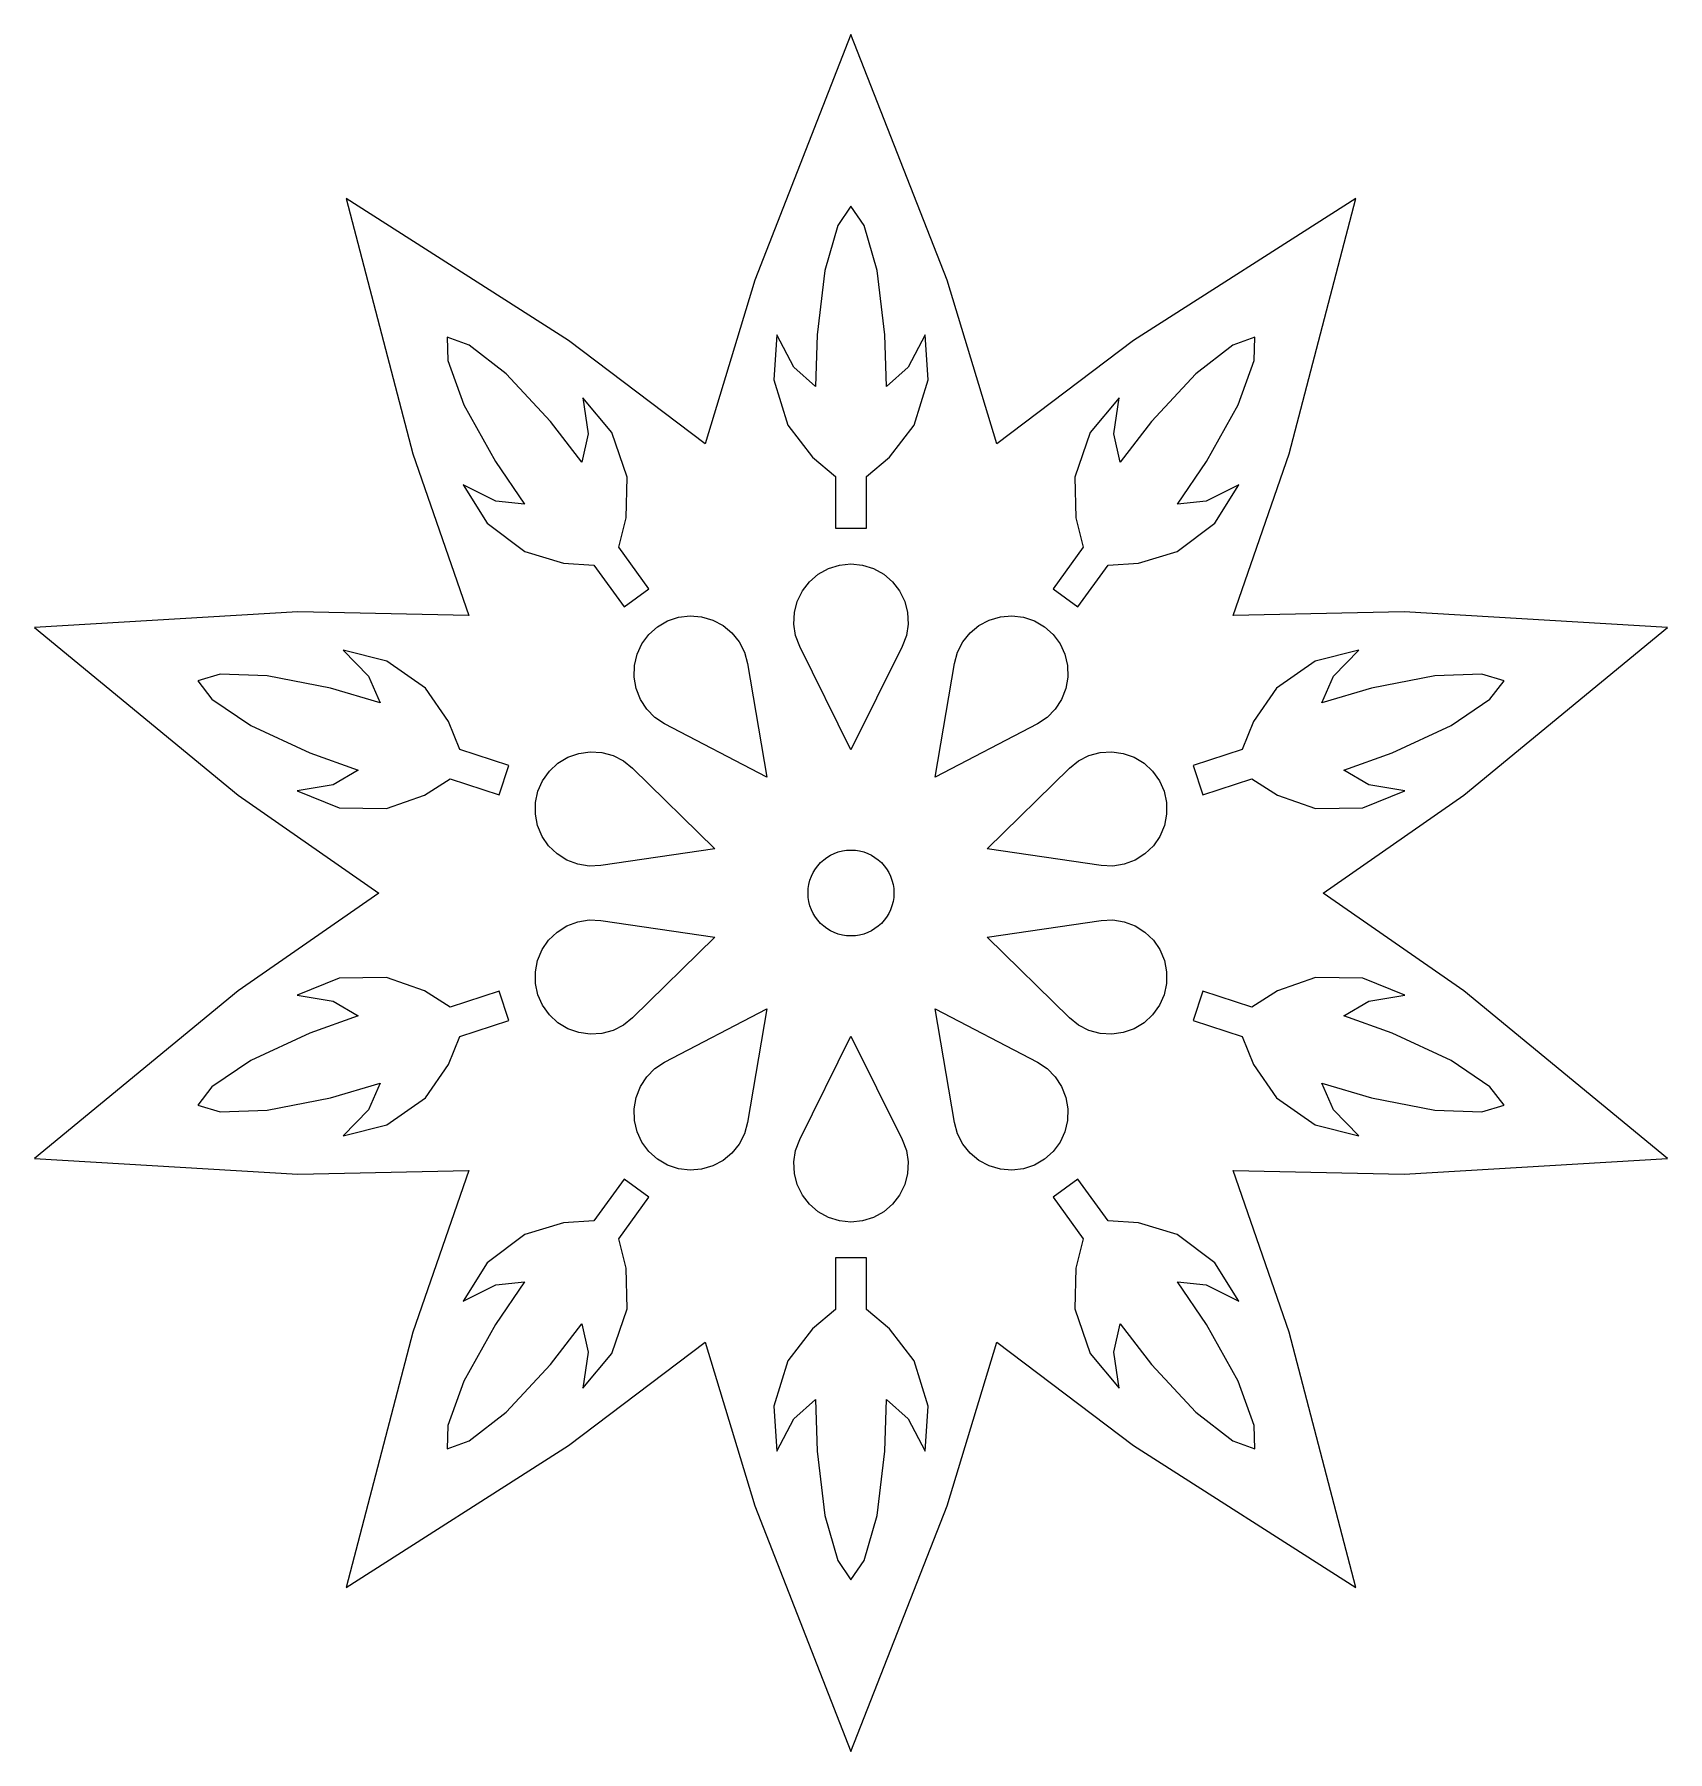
# Model space of a CAD drawing. Header units: metres. Extents: x 10 to 1151, y -1210 to -10.
import ezdxf

# ---------------------------------------------------------------- set-up
doc = ezdxf.new("R2010")
doc.units = ezdxf.units.M

msp = doc.modelspace()

# ---------------------------------------------------------------- linework, layer by layer
at = {"layer": 'CONTOUR'}
msp.add_lwpolyline([(478.66, -923.85), (513.33, -1038.31), (580.63, -1210), (647.94, -1038.31), (682.61, -923.85), (777.94, -996.07), (933.31, -1095.41), (886.84, -916.95), (847.61, -803.97), (967.18, -806.36), (1151.27, -795.41), (1008.78, -678.35), (910.63, -610), (1008.78, -541.65), (1151.27, -424.59), (967.18, -413.64), (847.61, -416.03), (886.84, -303.05), (933.31, -124.59), (777.94, -223.93), (682.61, -296.15), (647.94, -181.69), (580.63, -10), (513.33, -181.69), (478.66, -296.15), (383.33, -223.93), (227.96, -124.59), (274.43, -303.05), (313.66, -416.03), (194.09, -413.64), (10, -424.59), (152.49, -541.65), (250.63, -610), (152.49, -678.35), (10, -795.41), (194.09, -806.36), (313.66, -803.97), (274.43, -916.95), (227.96, -1095.41), (383.33, -996.07)], close=True, dxfattribs=at)
at = {"layer": 'HOLES'}
for points in [[(591.41, -355), (591.41, -319), (607.58, -305.5), (624.83, -283), (634.53, -251.5), (632.38, -220), (620.52, -242.5), (605.43, -256), (604.35, -220), (598.96, -175), (589.8, -143.5), (580.63, -130), (571.47, -143.5), (562.31, -175), (556.92, -220), (555.84, -256), (540.75, -242.5), (528.89, -220), (526.74, -251.5), (536.44, -283), (553.69, -305.5), (569.85, -319), (569.85, -355)], [(439.47, -397.36), (418.31, -368.24), (423.46, -347.81), (424.18, -319.47), (413.52, -288.29), (393.26, -264.07), (396.89, -289.24), (392.62, -309.04), (370.58, -280.54), (339.77, -247.31), (313.84, -227.21), (298.5, -221.67), (299.02, -237.98), (310.12, -268.85), (332.21, -308.42), (352.5, -338.18), (332.36, -336.13), (309.54, -324.9), (326.31, -351.65), (352.67, -371.43), (379.85, -379.49), (400.87, -380.91), (422.03, -410.04)], [(739.24, -410.04), (760.4, -380.91), (781.42, -379.49), (808.59, -371.43), (834.96, -351.65), (851.73, -324.9), (828.91, -336.13), (808.77, -338.18), (829.06, -308.42), (851.15, -268.85), (862.25, -237.98), (862.77, -221.67), (847.42, -227.21), (821.5, -247.31), (790.68, -280.54), (768.65, -309.04), (764.38, -289.24), (768.01, -264.07), (747.75, -288.29), (737.08, -319.47), (737.81, -347.81), (742.96, -368.24), (721.8, -397.36)], [(580.63, -510), (544.8, -437.78), (541.95, -430.18), (540.69, -422.17), (541.08, -414.07), (543.09, -406.21), (546.64, -398.92), (551.59, -392.49), (557.74, -387.2), (564.83, -383.26), (572.56, -380.82), (580.63, -380), (588.7, -380.82), (596.44, -383.26), (603.53, -387.2), (609.68, -392.49), (614.63, -398.92), (618.18, -406.21), (620.19, -414.07), (620.57, -422.17), (619.32, -430.18), (616.47, -437.78)], [(521.86, -529.1), (450.42, -491.73), (443.65, -487.26), (437.92, -481.52), (433.47, -474.74), (430.47, -467.2), (429.06, -459.21), (429.29, -451.1), (431.15, -443.21), (434.57, -435.85), (439.4, -429.33), (445.44, -423.93), (452.46, -419.85), (460.15, -417.27), (468.2, -416.29), (476.28, -416.96), (484.06, -419.25), (491.23, -423.06), (497.47, -428.24), (502.54, -434.57), (506.23, -441.79), (508.39, -449.61)], [(639.41, -529.1), (652.87, -449.61), (655.03, -441.79), (658.72, -434.57), (663.8, -428.24), (670.04, -423.06), (677.2, -419.25), (684.99, -416.96), (693.07, -416.29), (701.12, -417.27), (708.81, -419.85), (715.82, -423.93), (721.87, -429.33), (726.7, -435.85), (730.11, -443.21), (731.98, -451.1), (732.21, -459.21), (730.8, -467.2), (727.8, -474.74), (723.35, -481.52), (717.62, -487.26), (710.85, -491.73)], [(341.45, -520.95), (307.21, -509.82), (299.36, -490.27), (283.3, -466.92), (256.34, -447.96), (225.71, -440.27), (243.45, -458.5), (251.62, -477.03), (217.05, -466.93), (172.59, -458.15), (139.8, -457.13), (124.13, -461.67), (134.13, -474.56), (161.26, -493.01), (202.39, -512.04), (236.3, -524.19), (218.8, -534.37), (193.73, -538.69), (223.02, -550.48), (255.98, -550.98), (282.71, -541.53), (300.55, -530.33), (334.78, -541.45)], [(826.48, -541.45), (860.72, -530.33), (878.56, -541.53), (905.29, -550.98), (938.24, -550.48), (967.53, -538.69), (942.47, -534.37), (924.97, -524.19), (958.87, -512.04), (1000.01, -493.01), (1027.13, -474.56), (1037.14, -461.67), (1021.47, -457.13), (988.68, -458.15), (944.22, -466.93), (909.65, -477.03), (917.82, -458.5), (935.56, -440.27), (904.93, -447.96), (877.97, -466.92), (861.9, -490.27), (854.06, -509.82), (819.82, -520.95)], [(485.53, -579.1), (405.77, -590.86), (397.66, -591.22), (389.65, -589.94), (382.07, -587.08), (375.21, -582.74), (369.38, -577.1), (364.8, -570.41), (361.66, -562.93), (360.1, -554.97), (360.18, -546.85), (361.89, -538.93), (365.17, -531.51), (369.87, -524.9), (375.81, -519.38), (382.75, -515.17), (390.39, -512.44), (398.42, -511.32), (406.52, -511.83), (414.34, -513.97), (421.57, -517.64), (427.91, -522.7)], [(675.74, -579.1), (733.35, -522.7), (739.7, -517.64), (746.93, -513.97), (754.75, -511.83), (762.85, -511.32), (770.88, -512.44), (778.52, -515.17), (785.45, -519.38), (791.4, -524.9), (796.1, -531.51), (799.38, -538.93), (801.09, -546.85), (801.17, -554.97), (799.6, -562.93), (796.47, -570.41), (791.89, -577.1), (786.05, -582.74), (779.2, -587.08), (771.61, -589.94), (763.6, -591.22), (755.5, -590.86)], [(485.53, -640.9), (427.91, -697.3), (421.57, -702.36), (414.34, -706.03), (406.52, -708.17), (398.42, -708.68), (390.39, -707.56), (382.75, -704.83), (375.81, -700.62), (369.87, -695.1), (365.17, -688.49), (361.89, -681.07), (360.18, -673.15), (360.1, -665.03), (361.66, -657.07), (364.8, -649.59), (369.38, -642.9), (375.21, -637.26), (382.07, -632.92), (389.65, -630.06), (397.66, -628.78), (405.77, -629.14)], [(675.74, -640.9), (755.5, -629.14), (763.6, -628.78), (771.61, -630.06), (779.2, -632.92), (786.05, -637.26), (791.89, -642.9), (796.47, -649.59), (799.6, -657.07), (801.17, -665.03), (801.09, -673.15), (799.38, -681.07), (796.1, -688.49), (791.4, -695.1), (785.45, -700.62), (778.52, -704.83), (770.88, -707.56), (762.85, -708.68), (754.75, -708.17), (746.93, -706.03), (739.7, -702.36), (733.35, -697.3)], [(334.78, -678.55), (300.55, -689.67), (282.71, -678.47), (255.98, -669.02), (223.02, -669.52), (193.73, -681.31), (218.8, -685.63), (236.3, -695.81), (202.39, -707.96), (161.26, -726.99), (134.13, -745.44), (124.13, -758.33), (139.8, -762.87), (172.59, -761.85), (217.05, -753.07), (251.62, -742.97), (243.45, -761.5), (225.71, -779.73), (256.34, -772.04), (283.3, -753.08), (299.36, -729.73), (307.21, -710.18), (341.45, -699.05)], [(819.82, -699.05), (854.06, -710.18), (861.9, -729.73), (877.97, -753.08), (904.93, -772.04), (935.56, -779.73), (917.82, -761.5), (909.65, -742.97), (944.22, -753.07), (988.68, -761.85), (1021.47, -762.87), (1037.14, -758.33), (1027.13, -745.44), (1000.01, -726.99), (958.87, -707.96), (924.97, -695.81), (942.47, -685.63), (967.53, -681.31), (938.24, -669.52), (905.29, -669.02), (878.56, -678.47), (860.72, -689.67), (826.48, -678.55)], [(521.86, -690.9), (508.39, -770.39), (506.23, -778.21), (502.54, -785.43), (497.47, -791.76), (491.23, -796.94), (484.06, -800.75), (476.28, -803.04), (468.2, -803.71), (460.15, -802.73), (452.46, -800.15), (445.44, -796.07), (439.4, -790.67), (434.57, -784.15), (431.15, -776.79), (429.29, -768.9), (429.06, -760.79), (430.47, -752.8), (433.47, -745.26), (437.92, -738.48), (443.65, -732.74), (450.42, -728.27)], [(639.41, -690.9), (710.85, -728.27), (717.62, -732.74), (723.35, -738.48), (727.8, -745.26), (730.8, -752.8), (732.21, -760.79), (731.98, -768.9), (730.11, -776.79), (726.7, -784.15), (721.87, -790.67), (715.82, -796.07), (708.81, -800.15), (701.12, -802.73), (693.07, -803.71), (684.99, -803.04), (677.2, -800.75), (670.04, -796.94), (663.8, -791.76), (658.72, -785.43), (655.03, -778.21), (652.87, -770.39)], [(580.63, -710), (616.47, -782.22), (619.32, -789.82), (620.57, -797.83), (620.19, -805.93), (618.18, -813.79), (614.63, -821.08), (609.68, -827.51), (603.53, -832.8), (596.44, -836.74), (588.7, -839.18), (580.63, -840), (572.56, -839.18), (564.83, -836.74), (557.74, -832.8), (551.59, -827.51), (546.64, -821.08), (543.09, -813.79), (541.08, -805.93), (540.69, -797.83), (541.95, -789.82), (544.8, -782.22)], [(422.03, -809.96), (400.87, -839.09), (379.85, -840.51), (352.67, -848.57), (326.31, -868.35), (309.54, -895.1), (332.36, -883.87), (352.5, -881.82), (332.21, -911.58), (310.12, -951.15), (299.02, -982.02), (298.5, -998.33), (313.84, -992.79), (339.77, -972.69), (370.58, -939.46), (392.62, -910.96), (396.89, -930.76), (393.26, -955.93), (413.52, -931.71), (424.18, -900.53), (423.46, -872.19), (418.31, -851.76), (439.47, -822.64)], [(721.8, -822.64), (742.96, -851.76), (737.81, -872.19), (737.08, -900.53), (747.75, -931.71), (768.01, -955.93), (764.38, -930.76), (768.65, -910.96), (790.68, -939.46), (821.5, -972.69), (847.42, -992.79), (862.77, -998.33), (862.25, -982.02), (851.15, -951.15), (829.06, -911.58), (808.77, -881.82), (828.91, -883.87), (851.73, -895.1), (834.96, -868.35), (808.59, -848.57), (781.42, -840.51), (760.4, -839.09), (739.24, -809.96)], [(569.85, -865), (569.85, -901), (553.69, -914.5), (536.44, -937), (526.74, -968.5), (528.89, -1000), (540.75, -977.5), (555.84, -964), (556.92, -1000), (562.31, -1045), (571.47, -1076.5), (580.63, -1090), (589.8, -1076.5), (598.96, -1045), (604.35, -1000), (605.43, -964), (620.52, -977.5), (632.38, -1000), (634.53, -968.5), (624.83, -937), (607.58, -914.5), (591.41, -901), (591.41, -865)]]:
    msp.add_lwpolyline(points, close=True, dxfattribs=at)
msp.add_circle((580.63, -610), 30, dxfattribs=at)

doc.saveas('drawing.dxf')
